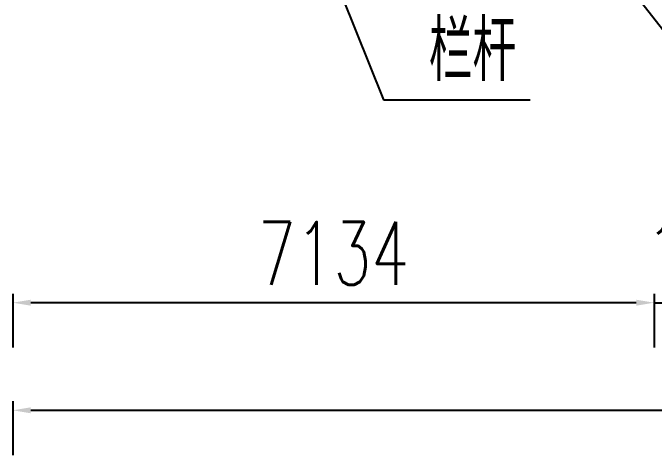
# Model space of a CAD drawing. Extents: x -89702 to 926017, y -610001 to -56924.
# Drawn here: x 53713 to 60847, y -135977 to -131050 of the extents above; entities that cross this region are included whole.
import ezdxf

# ---------------------------------------------------------------- set-up
doc = ezdxf.new("R2010")
doc.units = 0
doc.header["$LTSCALE"] = 10
doc.header["$MEASUREMENT"] = 0
for name, color, linetype in [('DIM_LEAD', 3, 'Continuous'), ('PUB_TEXT', 7, 'Continuous'), ('W-WOOD_FLOOR木地板', 30, 'Continuous')]:
    doc.layers.add(name, color=color, linetype=linetype)
doc.styles.get("Standard").update_dxf_attribs({"font": 'gbenor.shx', "bigfont": 'gbcbig.shx'})
doc.styles.add('STANDARD_T3', font='simplex.shx', dxfattribs={"width": 0.7, "bigfont": 'gbcbig.shx'})
doc.dimstyles.new('W&&200', dxfattribs={"dimtxt": 700, "dimasz": 200, "dimexe": 500, "dimexo": 600, "dimgap": 200, "dimtad": 1, "dimdec": 0, "dimzin": 0, "dimdsep": 46, "dimtxsty": 'STANDARD_T3', "dimcen": 0.09, "dimclrd": 1, "dimclre": 1, "dimclrt": 7, "dimazin": 2, "dimtfac": 1, "dimtdec": 0, "dimtix": 1, "dimtmove": 2, "dimatfit": 3, "dimfxl": 0, "dimtolj": 1, "dimtzin": 0, "dimarcsym": 0})

# ---------------------------------------------------------------- blocks, each defined once
blk = doc.blocks.new('*D85')
at = {"layer": 'Defpoints', "color": 0, "transparency": 16777216}
for p in [(53713.31264249946, -130719.5643939077), (60847.30962359731, -130719.5643713261), (53713.31264249946, -134278.6058071854)]:
    blk.add_point(p, dxfattribs=at)
at = {"layer": 'W-WOOD_FLOOR木地板', "color": 1, "lineweight": -2, "transparency": 16777216}
for p, q in [((53713.31264249946, -134178.6058071854), (53713.31264249946, -134778.6058071854)), ((60847.30962359731, -134178.6058071854), (60847.30962359731, -134778.6058071854)), ((60647.30962359731, -134278.6058071854), (53913.31264249946, -134278.6058071854))]:
    blk.add_line(p, q, dxfattribs=at)
at = {"layer": 'W-WOOD_FLOOR木地板', "color": 1, "transparency": 16777216}
for points in [[(53913.31264249946, -134245.2724738521), (53913.31264249946, -134311.9391405187), (53713.31264249946, -134278.6058071854)], [(60647.30962359731, -134245.2724738521), (60647.30962359731, -134311.9391405187), (60847.30962359731, -134278.6058071854)]]:
    blk.add_solid(points, dxfattribs=at)
at = {"layer": 'W-WOOD_FLOOR木地板', "color": 7, "transparency": 16777216, "insert": (57280.31113304838, -133728.6058071854), "char_height": 700, "attachment_point": 5, "style": 'STANDARD_T3'}
blk.add_mtext('\\A1;7134', dxfattribs=at)
blk = doc.blocks.new('*D73')
at = {"layer": 'Defpoints', "color": 0, "transparency": 16777216}
for p in [(53713.31264249957, -132039.4155906155), (87845.12280959636, -132039.4155906155), (87845.12280959636, -135476.7898186604)]:
    blk.add_point(p, dxfattribs=at)
at = {"layer": 'W-WOOD_FLOOR木地板', "color": 1, "lineweight": -2, "transparency": 16777216}
for p, q in [((53713.31264249957, -135376.7898186604), (53713.31264249957, -135976.7898186604)), ((87845.12280959636, -135376.7898186604), (87845.12280959636, -135976.7898186604)), ((53913.31264249957, -135476.7898186604), (87645.12280959636, -135476.7898186604))]:
    blk.add_line(p, q, dxfattribs=at)
at = {"layer": 'W-WOOD_FLOOR木地板', "color": 1, "transparency": 16777216}
for points in [[(53913.31264249957, -135443.456485327), (53913.31264249957, -135510.1231519937), (53713.31264249957, -135476.7898186604)], [(87645.12280959636, -135443.456485327), (87645.12280959636, -135510.1231519937), (87845.12280959636, -135476.7898186604)]]:
    blk.add_solid(points, dxfattribs=at)
at = {"layer": 'W-WOOD_FLOOR木地板', "color": 7, "transparency": 16777216, "insert": (70779.21772604797, -134926.7898186604), "char_height": 700, "attachment_point": 5, "style": 'STANDARD_T3'}
blk.add_mtext('\\A1;34134', dxfattribs=at)
blk = doc.blocks.new('*D2374')
at = {"layer": 'Defpoints', "color": 0, "transparency": 16777216}
for p in [(62347.18813954364, -126719.5643713257), (60847.30962359731, -130719.5643713261), (62347.18813954364, -134278.6058071854)]:
    blk.add_point(p, dxfattribs=at)
at = {"layer": 'W-WOOD_FLOOR木地板', "color": 1, "lineweight": -2, "transparency": 16777216}
for p, q in [((60847.30962359731, -134178.6058071854), (60847.30962359731, -134778.6058071854)), ((62347.18813954364, -134178.6058071854), (62347.18813954364, -134778.6058071854)), ((60647.30962359731, -134278.6058071854), (60447.30962359731, -134278.6058071854)), ((60847.30962359731, -134278.6058071854), (62347.18813954364, -134278.6058071854)), ((62547.18813954364, -134278.6058071854), (62747.18813954364, -134278.6058071854))]:
    blk.add_line(p, q, dxfattribs=at)
at = {"layer": 'W-WOOD_FLOOR木地板', "color": 1, "transparency": 16777216}
for points in [[(60647.30962359731, -134245.2724738521), (60647.30962359731, -134311.9391405187), (60847.30962359731, -134278.6058071854)], [(62547.18813954364, -134245.2724738521), (62547.18813954364, -134311.9391405187), (62347.18813954364, -134278.6058071854)]]:
    blk.add_solid(points, dxfattribs=at)
at = {"layer": 'W-WOOD_FLOOR木地板', "color": 7, "transparency": 16777216, "insert": (61597.24888157047, -133728.6058071854), "char_height": 700, "attachment_point": 5, "style": 'STANDARD_T3'}
blk.add_mtext('\\A1;1500', dxfattribs=at)

msp = doc.modelspace()

# ---------------------------------------------------------------- linework, layer by layer
at = {"layer": 'DIM_LEAD'}
for p, q in [((57275.79816055088, -130619.5643826312), (57836.0588909602, -132019.0540101639)), ((60696.67824852397, -130921.8121127395), (61553.12330620317, -132019.0540101639)), ((57836.0588909602, -132019.0540101639), (59466.30884853939, -132019.0540101639))]:
    msp.add_line(p, q, dxfattribs=at)

# ---------------------------------------------------------------- texts
at = {"layer": 'PUB_TEXT', "color": 7}
msp.add_text('栏杆', height=675.177304964539, dxfattribs=at).set_placement((58340.35140173088, -131809.0540101639))

# ---------------------------------------------------------------- dimensions: what is measured, and where the dimension line sits
at = {"layer": 'W-WOOD_FLOOR木地板'}
for base, p2, picture, middle in [((62347.18813954364, -134278.6058071854), (62347.18813954364, -126719.5643713257), '*D2374', (61597.24888157047, -133728.6058071854)), ((53713.31264249946, -134278.6058071854), (53713.31264249946, -130719.5643939077), '*D85', (57280.31113304838, -133728.6058071854))]:
    dim = msp.add_linear_dim(base=base, p1=(60847.30962359731, -130719.5643713261), p2=p2, angle=180, dimstyle='W&&200', override={"dimfxlon": 1}, dxfattribs=at)
    dim.commit()
    dim.dimension.update_dxf_attribs({"geometry": picture, "text_midpoint": middle})
dim = msp.add_linear_dim(base=(87845.12280959636, -135476.7898186604), p1=(53713.31264249957, -132039.4155906155), p2=(87845.12280959636, -132039.4155906155), angle=180, text='34134', dimstyle='W&&200', override={"dimfxlon": 1}, dxfattribs=at)
dim.commit()
dim.dimension.update_dxf_attribs({"geometry": '*D73', "text_midpoint": (70779.21772604797, -134926.7898186604)})

doc.saveas('drawing.dxf')
